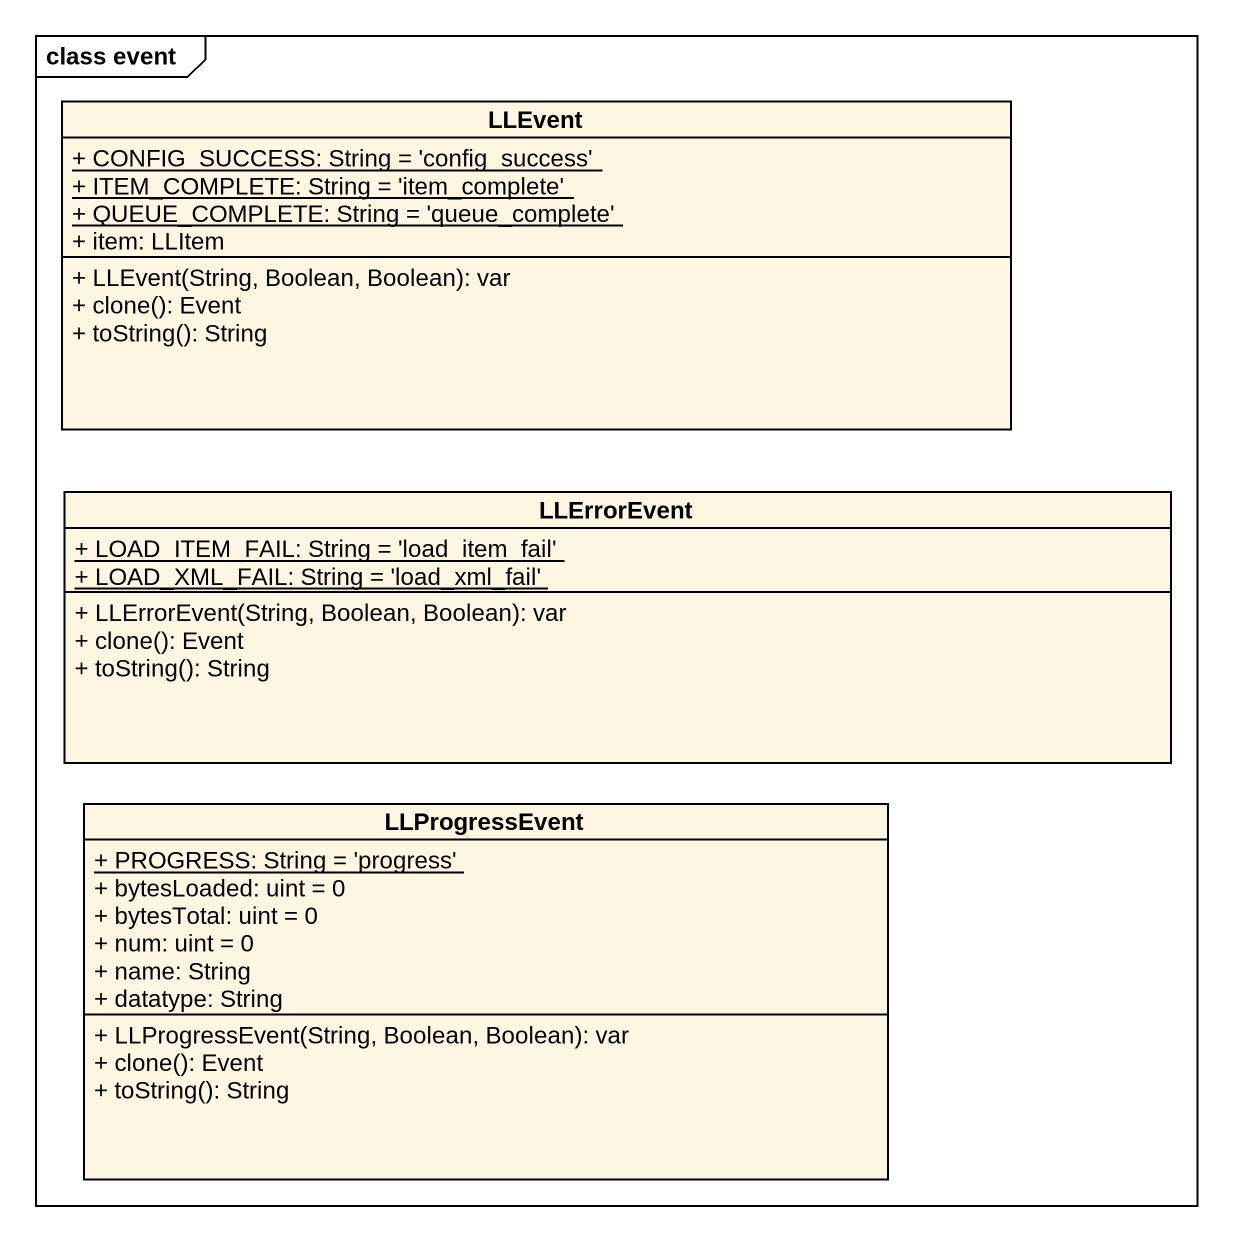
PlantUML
@startuml
mainframe class event
hide circle
hide empty members
skinparam classAttributeIconSize 0
class LLEvent {
  {static} + CONFIG_SUCCESS: String = 'config_success'
  {static} + ITEM_COMPLETE: String = 'item_complete'
  {static} + QUEUE_COMPLETE: String = 'queue_complete'
  + item: LLItem
  + LLEvent(String, Boolean, Boolean): var
  + clone(): Event
  + toString(): String
}
class LLErrorEvent {
  {static} + LOAD_ITEM_FAIL: String = 'load_item_fail'
  {static} + LOAD_XML_FAIL: String = 'load_xml_fail'
  + LLErrorEvent(String, Boolean, Boolean): var
  + clone(): Event
  + toString(): String
}
class LLProgressEvent {
  {static} + PROGRESS: String = 'progress'
  + bytesLoaded: uint = 0
  + bytesTotal: uint = 0
  + num: uint = 0
  + name: String
  + datatype: String
  + LLProgressEvent(String, Boolean, Boolean): var
  + clone(): Event
  + toString(): String
}
@enduml
